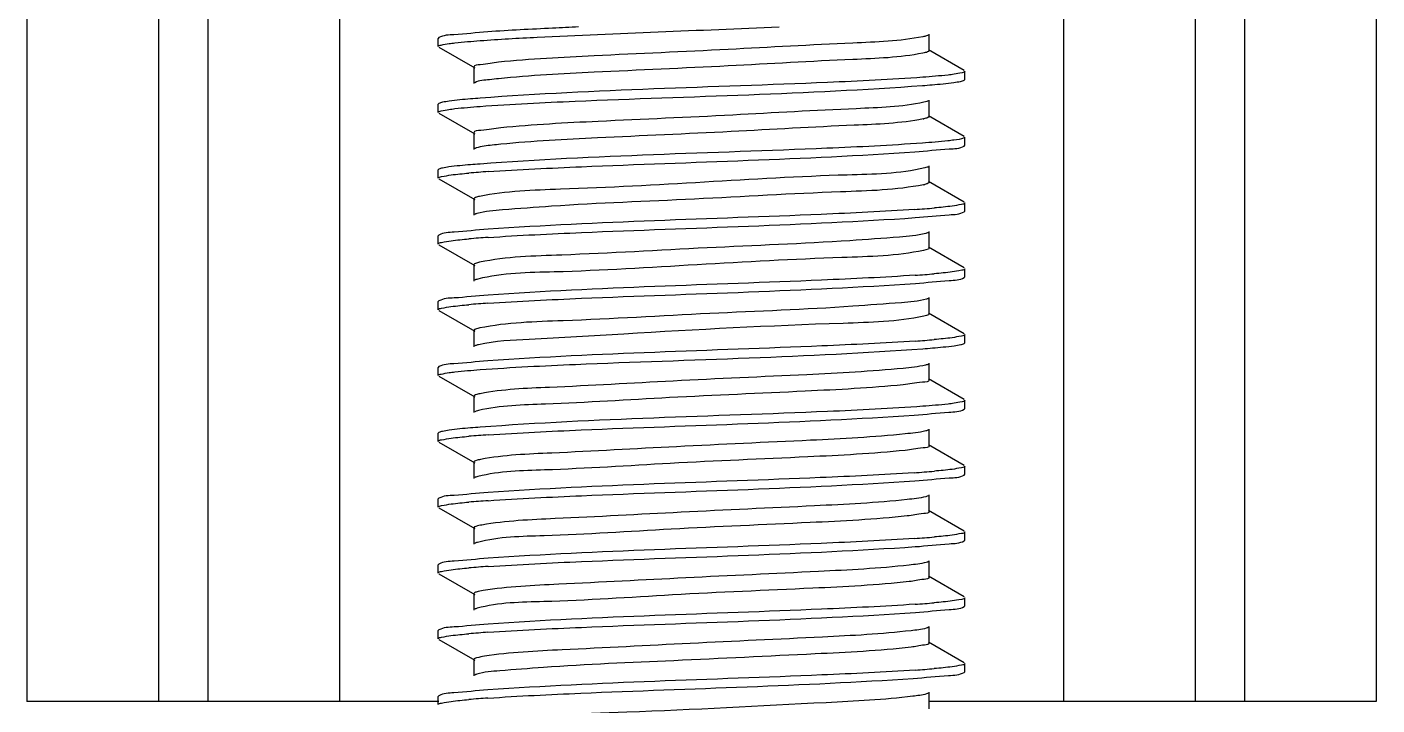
# Model space of a CAD drawing. Extents: x 1382187 to 1725648, y 860327 to 1571294.
# Drawn here: x 1506559.6 to 1507048.1, y 1248592.9 to 1248838.2 of the extents above; entities that cross this region are included whole.
import ezdxf

# ---------------------------------------------------------------- set-up
doc = ezdxf.new("R2010")
doc.units = 0
doc.header["$LTSCALE"] = 1000
doc.header["$MEASUREMENT"] = 0
doc.styles.get("Standard").update_dxf_attribs({"font": 'gbenor.shx', "bigfont": 'gbcbig.shx'})
doc.dimstyles.get("Standard").update_dxf_attribs({"dimtxt": 0.18, "dimasz": 0.18, "dimexe": 0.18, "dimexo": 0.0625, "dimgap": 0.09, "dimtad": 0, "dimtih": 1, "dimtoh": 1, "dimdec": 4, "dimzin": 0, "dimdsep": 46, "dimtxsty": 'Standard', "dimcen": 0.09, "dimadec": 0, "dimazin": 0, "dimtfac": 1, "dimtdec": 4, "dimtofl": 0, "dimtmove": 0, "dimatfit": 3, "dimfxl": 0, "dimtolj": 1, "dimtzin": 0, "dimarcsym": 0})

msp = doc.modelspace()

# ---------------------------------------------------------------- linework, layer by layer
at = {"linetype": 'Continuous'}
for p, q in [((1506559.63, 1253335.18), (1506559.63, 1248594.16)), ((1506607.26, 1253335.18), (1506607.26, 1248594.16)), ((1506625.12, 1253335.18), (1506625.12, 1248594.16)), ((1506672.74, 1253335.18), (1506672.74, 1248594.16)), ((1506934.68, 1253335.18), (1506934.68, 1248594.16)), ((1506982.31, 1253335.18), (1506982.31, 1248594.16)), ((1507000.17, 1253335.18), (1507000.17, 1248594.16)), ((1507047.79, 1253335.18), (1507047.79, 1248594.16)), ((1506708.69, 1248834.39), (1506708.46, 1248834.13)), ((1506708.46, 1248831.15), (1506708.46, 1248834.13)), ((1506708.46, 1248831.15), (1506708.46, 1248834.13)), ((1506886.07, 1248829.66), (1506886.07, 1248835.62)), ((1506708.69, 1248830.89), (1506721.61, 1248823.41)), ((1506898.74, 1248822.48), (1506885.81, 1248829.97)), ((1506721.35, 1248823.71), (1506721.35, 1248817.76)), ((1506898.74, 1248818.98), (1506898.96, 1248819.25)), ((1506898.96, 1248819.25), (1506898.96, 1248822.22)), ((1506898.96, 1248819.25), (1506898.96, 1248822.22)), ((1506708.69, 1248810.58), (1506708.46, 1248810.32)), ((1506708.46, 1248807.34), (1506708.46, 1248810.32)), ((1506708.46, 1248807.34), (1506708.46, 1248810.32)), ((1506886.07, 1248805.85), (1506886.07, 1248811.8)), ((1506708.69, 1248807.08), (1506721.61, 1248799.6)), ((1506898.74, 1248798.67), (1506885.81, 1248806.15)), ((1506721.35, 1248799.9), (1506721.35, 1248793.94)), ((1506898.74, 1248795.17), (1506898.96, 1248795.43)), ((1506898.96, 1248795.43), (1506898.96, 1248798.41)), ((1506898.96, 1248795.43), (1506898.96, 1248798.41)), ((1506708.69, 1248786.76), (1506708.46, 1248786.5)), ((1506708.46, 1248783.53), (1506708.46, 1248786.5)), ((1506708.46, 1248783.53), (1506708.46, 1248786.5)), ((1506886.07, 1248782.04), (1506886.07, 1248787.99)), ((1506708.69, 1248783.27), (1506721.61, 1248775.78)), ((1506898.74, 1248774.86), (1506885.81, 1248782.34)), ((1506721.35, 1248776.08), (1506721.35, 1248770.13)), ((1506898.74, 1248771.36), (1506898.96, 1248771.62)), ((1506898.96, 1248771.62), (1506898.96, 1248774.6)), ((1506898.96, 1248771.62), (1506898.96, 1248774.6)), ((1506708.69, 1248762.95), (1506708.46, 1248762.69)), ((1506708.46, 1248759.71), (1506708.46, 1248762.69)), ((1506708.46, 1248759.71), (1506708.46, 1248762.69)), ((1506886.07, 1248758.23), (1506886.07, 1248764.18)), ((1506708.69, 1248759.45), (1506721.61, 1248751.97)), ((1506884.81, 1248757.56), (1506884.05, 1248757.38)), ((1506898.74, 1248751.04), (1506885.81, 1248758.53)), ((1506721.35, 1248752.27), (1506721.35, 1248746.32)), ((1506898.96, 1248747.81), (1506898.96, 1248750.78)), ((1506898.96, 1248747.81), (1506898.96, 1248750.78)), ((1506898.74, 1248747.55), (1506898.96, 1248747.81)), ((1506708.69, 1248739.14), (1506708.46, 1248738.88)), ((1506708.46, 1248735.9), (1506708.46, 1248738.88)), ((1506708.46, 1248735.9), (1506708.46, 1248738.88)), ((1506886.07, 1248734.41), (1506886.07, 1248740.37)), ((1506708.69, 1248735.64), (1506721.61, 1248728.16)), ((1506885.09, 1248733.82), (1506884.08, 1248733.58)), ((1506898.74, 1248727.23), (1506885.81, 1248734.71)), ((1506721.35, 1248728.46), (1506721.35, 1248722.51)), ((1506898.96, 1248723.99), (1506898.96, 1248726.97)), ((1506898.96, 1248723.99), (1506898.96, 1248726.97)), ((1506898.74, 1248723.73), (1506898.96, 1248723.99)), ((1506886.07, 1248710.6), (1506886.07, 1248716.55)), ((1506708.69, 1248715.33), (1506708.46, 1248715.06)), ((1506708.46, 1248712.09), (1506708.46, 1248715.06)), ((1506708.46, 1248712.09), (1506708.46, 1248715.06)), ((1506708.69, 1248711.83), (1506721.61, 1248704.35)), ((1506898.74, 1248703.42), (1506885.81, 1248710.9)), ((1506721.35, 1248704.65), (1506721.35, 1248698.69)), ((1506898.96, 1248700.18), (1506898.96, 1248703.16)), ((1506898.96, 1248700.18), (1506898.96, 1248703.16)), ((1506898.74, 1248699.92), (1506898.96, 1248700.18)), ((1506886.07, 1248686.79), (1506886.07, 1248692.74)), ((1506708.69, 1248691.51), (1506708.46, 1248691.25)), ((1506708.46, 1248688.28), (1506708.46, 1248691.25)), ((1506708.46, 1248688.28), (1506708.46, 1248691.25)), ((1506708.69, 1248688.01), (1506721.61, 1248680.53)), ((1506898.74, 1248679.61), (1506885.81, 1248687.09)), ((1506721.35, 1248680.83), (1506721.35, 1248674.88)), ((1506898.96, 1248676.37), (1506898.96, 1248679.35)), ((1506898.96, 1248676.37), (1506898.96, 1248679.35)), ((1506898.74, 1248676.11), (1506898.96, 1248676.37)), ((1506708.69, 1248667.7), (1506708.46, 1248667.44)), ((1506708.46, 1248664.46), (1506708.46, 1248667.44)), ((1506708.46, 1248664.46), (1506708.46, 1248667.44)), ((1506886.07, 1248662.97), (1506886.07, 1248668.93)), ((1506708.69, 1248664.2), (1506721.61, 1248656.72)), ((1506898.74, 1248655.79), (1506885.81, 1248663.28)), ((1506721.35, 1248657.02), (1506721.35, 1248651.07)), ((1506898.96, 1248652.56), (1506898.96, 1248655.53)), ((1506898.96, 1248652.56), (1506898.96, 1248655.53)), ((1506898.74, 1248652.3), (1506898.96, 1248652.56)), ((1506708.69, 1248643.89), (1506708.46, 1248643.63)), ((1506708.46, 1248640.65), (1506708.46, 1248643.63)), ((1506708.46, 1248640.65), (1506708.46, 1248643.63)), ((1506886.07, 1248639.16), (1506886.07, 1248645.11)), ((1506708.69, 1248640.39), (1506721.61, 1248632.91)), ((1506898.74, 1248631.98), (1506885.81, 1248639.46)), ((1506721.35, 1248633.21), (1506721.35, 1248627.25)), ((1506898.74, 1248628.48), (1506898.96, 1248628.74)), ((1506898.96, 1248628.74), (1506898.96, 1248631.72)), ((1506898.96, 1248628.74), (1506898.96, 1248631.72)), ((1506708.69, 1248620.07), (1506708.46, 1248619.81)), ((1506708.46, 1248616.84), (1506708.46, 1248619.81)), ((1506708.46, 1248616.84), (1506708.46, 1248619.81)), ((1506886.07, 1248615.35), (1506886.07, 1248621.3)), ((1506708.69, 1248616.58), (1506721.61, 1248609.09)), ((1506898.74, 1248608.17), (1506885.81, 1248615.65)), ((1506721.35, 1248609.4), (1506721.35, 1248603.44)), ((1506898.74, 1248604.67), (1506898.96, 1248604.93)), ((1506898.96, 1248604.93), (1506898.96, 1248607.91)), ((1506898.96, 1248604.93), (1506898.96, 1248607.91)), ((1506708.69, 1248594.16), (1506559.63, 1248594.16)), ((1506708.69, 1248596.26), (1506708.46, 1248596)), ((1506708.46, 1248593.02), (1506708.46, 1248596)), ((1506708.46, 1248593.02), (1506708.46, 1248596)), ((1507047.79, 1248594.16), (1506885.81, 1248594.16)), ((1506886.07, 1248591.54), (1506886.07, 1248597.49))]:
    msp.add_line(p, q, dxfattribs=at)
for centre, radius, start, end in [((1506879.77, 1248825.49), 20.92, 281.3918, 282.1324), ((1506753.86, 1248376.65), 410.16, 93.8283, 94.8033), ((1506880.42, 1248798.64), 17.82, 281.5512, 283.2684), ((1506853.44, 1249182.98), 411.68, 273.8155, 274.8057), ((1506753.82, 1248353.38), 409.62, 93.8318, 94.8034), ((1506853.64, 1249156.68), 409.18, 273.8332, 274.8048), ((1506753.72, 1248330.79), 408.39, 93.84, 94.8036), ((1506853.74, 1249131.68), 407.99, 273.8425, 274.8038), ((1506753.85, 1248281.56), 410, 93.8293, 94.8034), ((1506853.12, 1249091.73), 415.68, 273.7884, 274.8061), ((1506753.86, 1248257.58), 410.16, 93.8282, 94.8033), ((1506853.43, 1249064.03), 411.78, 273.8148, 274.8057), ((1506753.82, 1248234.29), 409.64, 93.8316, 94.8034), ((1506853.64, 1249037.68), 409.24, 273.8328, 274.8049), ((1506753.72, 1248211.67), 408.44, 93.8397, 94.8036), ((1506853.74, 1249012.64), 408.01, 273.8424, 274.8038), ((1506753.76, 1248187.39), 408.91, 93.8365, 94.8036)]:
    msp.add_arc(centre, radius, start, end, dxfattribs=at)
for points, knots in [([(1506723.59, 1248833.32), (1506730.46, 1248833.82), (1506766.52, 1248835.8), (1506802.61, 1248837.02), (1506831.8, 1248838.24)], [0, 0, 0, 0, 0.190688, 1, 1, 1, 1]), ([(1506759.21, 1248838.24), (1506756.08, 1248838.1), (1506745.12, 1248837.59), (1506734.17, 1248837.02), (1506726.37, 1248836.49)], [0, 0, 0, 0, 0.286076, 1, 1, 1, 1]), ([(1506726.37, 1248836.49), (1506722.27, 1248836.21), (1506716.54, 1248835.42), (1506710.28, 1248835.31), (1506708.69, 1248834.39)], [0, 0, 0, 0, 0.690228, 1, 1, 1, 1]), ([(1506883.8, 1248834.72), (1506875.46, 1248833.08), (1506851.81, 1248832.26), (1506812.23, 1248829.93), (1506769.48, 1248828.08), (1506741.78, 1248826.66), (1506730.29, 1248825.49)], [0, 0, 0, 0, 0.165781, 0.45908, 0.774887, 1, 1, 1, 1]), ([(1506885.81, 1248835.32), (1506885.58, 1248835.18), (1506884.9, 1248834.96), (1506884.22, 1248834.81), (1506883.8, 1248834.72)], [0, 0, 0, 0, 0.387259, 1, 1, 1, 1]), ([(1506708.46, 1248831.15), (1506708.46, 1248831.52), (1506710.35, 1248831.84), (1506711.35, 1248832.1), (1506712.32, 1248832.23)], [0, 0, 0, 0, 0.274524, 1, 1, 1, 1]), ([(1506712.32, 1248832.23), (1506713.03, 1248832.34), (1506716.78, 1248832.79), (1506720.55, 1248833.09), (1506723.59, 1248833.32)], [0, 0, 0, 0, 0.191293, 1, 1, 1, 1]), ([(1506883.8, 1248828.77), (1506875.46, 1248827.13), (1506851.81, 1248826.31), (1506812.23, 1248823.98), (1506769.48, 1248822.12), (1506741.78, 1248820.71), (1506730.29, 1248819.54)], [0, 0, 0, 0, 0.165781, 0.45908, 0.774887, 1, 1, 1, 1]), ([(1506886.07, 1248829.66), (1506886.07, 1248829.42), (1506885.04, 1248829.04), (1506884.37, 1248828.88), (1506883.8, 1248828.77)], [0, 0, 0, 0, 0.291748, 1, 1, 1, 1]), ([(1506730.29, 1248825.49), (1506728.06, 1248825.27), (1506725.96, 1248824.59), (1506721.35, 1248824.52), (1506721.35, 1248823.71)], [0, 0, 0, 0, 0.734361, 1, 1, 1, 1]), ([(1506730.29, 1248819.54), (1506729.2, 1248819.43), (1506726.33, 1248819.01), (1506723.2, 1248818.98), (1506721.61, 1248818.06)], [0, 0, 0, 0, 0.375377, 1, 1, 1, 1]), ([(1506883.73, 1248820.05), (1506872.25, 1248819.21), (1506818.86, 1248816.6), (1506765.4, 1248815.56), (1506723.59, 1248812.48)], [0, 0, 0, 0, 0.215525, 1, 1, 1, 1]), ([(1506895.07, 1248821.13), (1506894.35, 1248821.03), (1506890.58, 1248820.57), (1506886.8, 1248820.27), (1506883.73, 1248820.05)], [0, 0, 0, 0, 0.191424, 1, 1, 1, 1]), ([(1506895.03, 1248818.15), (1506895.84, 1248818.27), (1506897.08, 1248818.48), (1506898.34, 1248818.76), (1506898.74, 1248818.98)], [0, 0, 0, 0, 0.643818, 1, 1, 1, 1]), ([(1506898.96, 1248822.22), (1506898.96, 1248821.85), (1506897.05, 1248821.53), (1506896.05, 1248821.27), (1506895.07, 1248821.13)], [0, 0, 0, 0, 0.274347, 1, 1, 1, 1]), ([(1506723.54, 1248809.5), (1506734.99, 1248810.34), (1506788.34, 1248812.95), (1506841.77, 1248814.01), (1506883.6, 1248817.06)], [0, 0, 0, 0, 0.214845, 1, 1, 1, 1]), ([(1506883.6, 1248817.06), (1506884.77, 1248817.15), (1506888.59, 1248817.45), (1506892.4, 1248817.78), (1506895.03, 1248818.15)], [0, 0, 0, 0, 0.307299, 1, 1, 1, 1]), ([(1506712.32, 1248811.4), (1506711.53, 1248811.29), (1506710.31, 1248811.07), (1506709.07, 1248810.8), (1506708.69, 1248810.58)], [0, 0, 0, 0, 0.643035, 1, 1, 1, 1]), ([(1506712.31, 1248808.42), (1506713.02, 1248808.52), (1506716.75, 1248808.98), (1506720.51, 1248809.28), (1506723.54, 1248809.5)], [0, 0, 0, 0, 0.191287, 1, 1, 1, 1]), ([(1506723.59, 1248812.48), (1506722.43, 1248812.4), (1506718.67, 1248812.1), (1506714.91, 1248811.76), (1506712.32, 1248811.4)], [0, 0, 0, 0, 0.307528, 1, 1, 1, 1]), ([(1506884.17, 1248810.99), (1506876.14, 1248809.26), (1506852.87, 1248808.58), (1506813.68, 1248806.15), (1506770.77, 1248804.34), (1506742.78, 1248802.9), (1506731.06, 1248801.76)], [0, 0, 0, 0, 0.160645, 0.451989, 0.769743, 1, 1, 1, 1]), ([(1506885.81, 1248811.5), (1506885.61, 1248811.39), (1506885.07, 1248811.2), (1506884.51, 1248811.06), (1506884.17, 1248810.99)], [0, 0, 0, 0, 0.396009, 1, 1, 1, 1]), ([(1506708.46, 1248807.34), (1506708.46, 1248807.71), (1506710.35, 1248808.03), (1506711.34, 1248808.28), (1506712.31, 1248808.42)], [0, 0, 0, 0, 0.274583, 1, 1, 1, 1]), ([(1506883.9, 1248804.98), (1506875.72, 1248803.33), (1506852.38, 1248802.54), (1506813.17, 1248800.2), (1506770.49, 1248798.37), (1506742.69, 1248796.94), (1506731.06, 1248795.8)], [0, 0, 0, 0, 0.163506, 0.454907, 0.771081, 1, 1, 1, 1]), ([(1506886.07, 1248805.85), (1506886.07, 1248805.64), (1506885.23, 1248805.27), (1506884.65, 1248805.14), (1506884.17, 1248805.03)], [0, 0, 0, 0, 0.29759, 1, 1, 1, 1]), ([(1506731.06, 1248801.76), (1506728.64, 1248801.52), (1506726.37, 1248800.77), (1506721.35, 1248800.78), (1506721.35, 1248799.9)], [0, 0, 0, 0, 0.735005, 1, 1, 1, 1]), ([(1506722.19, 1248794.48), (1506722.07, 1248794.45), (1506721.88, 1248794.38), (1506721.69, 1248794.29), (1506721.61, 1248794.25)], [0, 0, 0, 0, 0.560435, 1, 1, 1, 1]), ([(1506731.06, 1248795.8), (1506730.03, 1248795.7), (1506727.06, 1248795.36), (1506724.04, 1248795.09), (1506722.19, 1248794.48)], [0, 0, 0, 0, 0.346657, 1, 1, 1, 1]), ([(1506883.6, 1248796.23), (1506872.09, 1248795.39), (1506818.74, 1248792.79), (1506765.31, 1248791.74), (1506723.54, 1248788.66)], [0, 0, 0, 0, 0.21594, 1, 1, 1, 1]), ([(1506880.84, 1248793.06), (1506884.98, 1248793.34), (1506890.79, 1248794.14), (1506897.12, 1248794.24), (1506898.74, 1248795.17)], [0, 0, 0, 0, 0.690459, 1, 1, 1, 1]), ([(1506895.03, 1248797.32), (1506894.31, 1248797.21), (1506890.5, 1248796.75), (1506886.68, 1248796.45), (1506883.6, 1248796.23)], [0, 0, 0, 0, 0.191494, 1, 1, 1, 1]), ([(1506898.96, 1248798.41), (1506898.96, 1248798.29), (1506897.56, 1248797.4), (1506896.28, 1248797.49), (1506895.03, 1248797.32)], [0, 0, 0, 0, 0.089011, 1, 1, 1, 1]), ([(1506726.47, 1248785.9), (1506737.74, 1248786.66), (1506789.19, 1248789.14), (1506840.71, 1248790.34), (1506880.84, 1248793.06)], [0, 0, 0, 0, 0.219125, 1, 1, 1, 1]), ([(1506708.46, 1248783.53), (1506708.46, 1248783.96), (1506710.75, 1248784.25), (1506711.91, 1248784.56), (1506713.07, 1248784.71)], [0, 0, 0, 0, 0.271491, 1, 1, 1, 1]), ([(1506712.31, 1248787.58), (1506711.52, 1248787.47), (1506710.31, 1248787.26), (1506709.07, 1248786.98), (1506708.69, 1248786.76)], [0, 0, 0, 0, 0.642904, 1, 1, 1, 1]), ([(1506723.54, 1248788.66), (1506722.39, 1248788.58), (1506718.64, 1248788.29), (1506714.89, 1248787.95), (1506712.31, 1248787.58)], [0, 0, 0, 0, 0.307539, 1, 1, 1, 1]), ([(1506884.51, 1248787.25), (1506875.35, 1248785.08), (1506848.45, 1248784.72), (1506804.63, 1248782.03), (1506760.33, 1248779.57), (1506732.96, 1248778.93), (1506723.36, 1248776.92)], [0, 0, 0, 0, 0.174762, 0.494833, 0.817817, 1, 1, 1, 1]), ([(1506885.81, 1248787.69), (1506885.65, 1248787.6), (1506885.22, 1248787.43), (1506884.77, 1248787.31), (1506884.51, 1248787.25)], [0, 0, 0, 0, 0.405964, 1, 1, 1, 1]), ([(1506883.99, 1248781.18), (1506874.16, 1248779.16), (1506846.29, 1248778.55), (1506801.57, 1248775.74), (1506760.67, 1248774.32), (1506734.53, 1248772.24), (1506725.44, 1248771.6), (1506722.44, 1248770.75)], [0, 0, 0, 0, 0.185871, 0.51286, 0.832554, 0.942221, 1, 1, 1, 1]), ([(1506886.07, 1248782.04), (1506886.07, 1248781.86), (1506885.4, 1248781.51), (1506884.91, 1248781.39), (1506884.51, 1248781.3)], [0, 0, 0, 0, 0.304804, 1, 1, 1, 1]), ([(1506723.36, 1248776.92), (1506722.85, 1248776.82), (1506722.24, 1248776.68), (1506721.35, 1248776.3), (1506721.35, 1248776.08)], [0, 0, 0, 0, 0.704965, 1, 1, 1, 1]), ([(1506722.44, 1248770.75), (1506722.27, 1248770.7), (1506721.99, 1248770.61), (1506721.72, 1248770.5), (1506721.61, 1248770.43)], [0, 0, 0, 0, 0.574666, 1, 1, 1, 1]), ([(1506880.84, 1248772.22), (1506869.56, 1248771.45), (1506818.1, 1248768.98), (1506766.58, 1248767.79), (1506726.47, 1248765.06)], [0, 0, 0, 0, 0.219533, 1, 1, 1, 1]), ([(1506881, 1248769.25), (1506885.1, 1248769.53), (1506890.86, 1248770.33), (1506897.14, 1248770.44), (1506898.74, 1248771.36)], [0, 0, 0, 0, 0.690288, 1, 1, 1, 1]), ([(1506898.96, 1248774.6), (1506898.96, 1248774.16), (1506896.69, 1248773.88), (1506895.54, 1248773.57), (1506894.39, 1248773.42)], [0, 0, 0, 0, 0.271562, 1, 1, 1, 1]), ([(1506726.47, 1248765.06), (1506722.36, 1248764.78), (1506716.59, 1248763.98), (1506710.29, 1248763.87), (1506708.69, 1248762.95)], [0, 0, 0, 0, 0.69034, 1, 1, 1, 1]), ([(1506726.44, 1248762.08), (1506737.72, 1248762.85), (1506789.24, 1248765.33), (1506840.82, 1248766.52), (1506881, 1248769.25)], [0, 0, 0, 0, 0.219209, 1, 1, 1, 1]), ([(1506708.46, 1248759.71), (1506708.46, 1248760.15), (1506710.75, 1248760.43), (1506711.9, 1248760.75), (1506713.06, 1248760.9)], [0, 0, 0, 0, 0.271519, 1, 1, 1, 1]), ([(1506884.81, 1248763.51), (1506881.71, 1248762.69), (1506872.48, 1248762.01), (1506846.18, 1248759.99), (1506805.35, 1248758.54), (1506760.81, 1248755.74), (1506733.13, 1248755.14), (1506723.4, 1248753.12)], [0, 0, 0, 0, 0.059564, 0.170353, 0.490239, 0.815661, 1, 1, 1, 1]), ([(1506885.81, 1248763.88), (1506885.68, 1248763.8), (1506885.35, 1248763.67), (1506885.01, 1248763.57), (1506884.81, 1248763.51)], [0, 0, 0, 0, 0.417288, 1, 1, 1, 1]), ([(1506884.05, 1248757.38), (1506874.36, 1248755.37), (1506846.81, 1248754.72), (1506802.3, 1248752.3), (1506758.53, 1248749.48), (1506731.71, 1248749.29), (1506722.72, 1248747.01)], [0, 0, 0, 0, 0.183514, 0.508051, 0.828043, 1, 1, 1, 1]), ([(1506886.07, 1248758.23), (1506886.07, 1248758.07), (1506885.55, 1248757.75), (1506885.14, 1248757.65), (1506884.81, 1248757.56)], [0, 0, 0, 0, 0.313757, 1, 1, 1, 1]), ([(1506723.4, 1248753.12), (1506722.88, 1248753.01), (1506722.27, 1248752.87), (1506721.35, 1248752.49), (1506721.35, 1248752.27)], [0, 0, 0, 0, 0.705452, 1, 1, 1, 1]), ([(1506898.96, 1248750.78), (1506898.96, 1248750.35), (1506896.7, 1248750.07), (1506895.55, 1248749.76), (1506894.4, 1248749.61)], [0, 0, 0, 0, 0.271625, 1, 1, 1, 1]), ([(1506722.72, 1248747.01), (1506722.5, 1248746.95), (1506722.12, 1248746.85), (1506721.75, 1248746.7), (1506721.61, 1248746.62)], [0, 0, 0, 0, 0.587032, 1, 1, 1, 1]), ([(1506726.37, 1248738.26), (1506737.66, 1248739.03), (1506789.23, 1248741.52), (1506840.86, 1248742.7), (1506881.08, 1248745.45)], [0, 0, 0, 0, 0.219118, 1, 1, 1, 1]), ([(1506881, 1248748.42), (1506869.72, 1248747.65), (1506818.2, 1248745.17), (1506766.62, 1248743.98), (1506726.44, 1248741.24)], [0, 0, 0, 0, 0.219183, 1, 1, 1, 1]), ([(1506881.08, 1248745.45), (1506885.17, 1248745.73), (1506890.9, 1248746.52), (1506897.14, 1248746.63), (1506898.74, 1248747.55)], [0, 0, 0, 0, 0.690194, 1, 1, 1, 1]), ([(1506726.44, 1248741.24), (1506722.33, 1248740.96), (1506716.57, 1248740.17), (1506710.29, 1248740.06), (1506708.69, 1248739.14)], [0, 0, 0, 0, 0.690307, 1, 1, 1, 1]), ([(1506708.46, 1248735.9), (1506708.46, 1248736.33), (1506710.74, 1248736.62), (1506711.89, 1248736.93), (1506713.04, 1248737.08)], [0, 0, 0, 0, 0.271583, 1, 1, 1, 1]), ([(1506885.09, 1248739.78), (1506882.15, 1248738.9), (1506873.13, 1248738.29), (1506847.1, 1248736.18), (1506806.17, 1248734.77), (1506761.33, 1248731.96), (1506733.35, 1248731.34), (1506723.47, 1248729.32)], [0, 0, 0, 0, 0.056727, 0.165723, 0.485276, 0.813183, 1, 1, 1, 1]), ([(1506885.81, 1248740.06), (1506885.72, 1248740.01), (1506885.48, 1248739.9), (1506885.23, 1248739.82), (1506885.09, 1248739.78)], [0, 0, 0, 0, 0.430302, 1, 1, 1, 1]), ([(1506884.08, 1248733.58), (1506874.52, 1248731.57), (1506838.06, 1248730.65), (1506790.58, 1248728.09), (1506746.7, 1248725.39), (1506729.03, 1248724.64), (1506723.04, 1248723.27)], [0, 0, 0, 0, 0.181467, 0.673532, 0.885685, 1, 1, 1, 1]), ([(1506886.07, 1248734.41), (1506886.07, 1248734.28), (1506885.69, 1248734), (1506885.34, 1248733.9), (1506885.09, 1248733.82)], [0, 0, 0, 0, 0.324978, 1, 1, 1, 1]), ([(1506723.47, 1248729.32), (1506722.93, 1248729.21), (1506722.3, 1248729.07), (1506721.35, 1248728.69), (1506721.35, 1248728.46)], [0, 0, 0, 0, 0.706285, 1, 1, 1, 1]), ([(1506898.96, 1248726.97), (1506898.96, 1248726.54), (1506896.69, 1248726.25), (1506895.54, 1248725.94), (1506894.4, 1248725.79)], [0, 0, 0, 0, 0.271614, 1, 1, 1, 1]), ([(1506723.04, 1248723.27), (1506722.75, 1248723.21), (1506722.26, 1248723.08), (1506721.79, 1248722.91), (1506721.61, 1248722.81)], [0, 0, 0, 0, 0.59783, 1, 1, 1, 1]), ([(1506723.59, 1248714.25), (1506735.06, 1248715.1), (1506788.44, 1248717.7), (1506841.91, 1248718.75), (1506883.74, 1248721.82)], [0, 0, 0, 0, 0.215143, 1, 1, 1, 1]), ([(1506881.08, 1248724.61), (1506869.8, 1248723.84), (1506818.23, 1248721.36), (1506766.59, 1248720.17), (1506726.37, 1248717.43)], [0, 0, 0, 0, 0.219053, 1, 1, 1, 1]), ([(1506883.74, 1248721.82), (1506884.9, 1248721.91), (1506888.69, 1248722.2), (1506892.47, 1248722.54), (1506895.07, 1248722.91)], [0, 0, 0, 0, 0.307391, 1, 1, 1, 1]), ([(1506895.07, 1248722.91), (1506895.87, 1248723.02), (1506897.1, 1248723.23), (1506898.35, 1248723.51), (1506898.74, 1248723.73)], [0, 0, 0, 0, 0.643386, 1, 1, 1, 1]), ([(1506726.37, 1248717.43), (1506722.28, 1248717.15), (1506716.54, 1248716.35), (1506710.29, 1248716.24), (1506708.69, 1248715.33)], [0, 0, 0, 0, 0.690231, 1, 1, 1, 1]), ([(1506885.81, 1248716.25), (1506885.48, 1248716.06), (1506882.44, 1248715.25), (1506879.36, 1248714.99), (1506876.65, 1248714.72)], [0, 0, 0, 0, 0.122661, 1, 1, 1, 1]), ([(1506708.46, 1248712.09), (1506708.46, 1248712.46), (1506710.35, 1248712.78), (1506711.35, 1248713.03), (1506712.32, 1248713.17)], [0, 0, 0, 0, 0.274522, 1, 1, 1, 1]), ([(1506712.32, 1248713.17), (1506713.03, 1248713.27), (1506716.78, 1248713.73), (1506720.55, 1248714.03), (1506723.59, 1248714.25)], [0, 0, 0, 0, 0.191293, 1, 1, 1, 1]), ([(1506876.65, 1248714.72), (1506865.07, 1248713.58), (1506837.3, 1248712.15), (1506794.6, 1248710.31), (1506755.25, 1248707.97), (1506731.79, 1248707.17), (1506723.56, 1248705.53)], [0, 0, 0, 0, 0.227541, 0.543602, 0.835698, 1, 1, 1, 1]), ([(1506876.65, 1248708.77), (1506864.88, 1248707.6), (1506836.68, 1248706.16), (1506793.48, 1248704.36), (1506754.18, 1248701.83), (1506730.9, 1248701.28), (1506723, 1248699.45)], [0, 0, 0, 0, 0.230468, 0.550002, 0.841978, 1, 1, 1, 1]), ([(1506886.07, 1248710.6), (1506886.08, 1248709.75), (1506881.21, 1248709.72), (1506879, 1248709), (1506876.65, 1248708.77)], [0, 0, 0, 0, 0.265215, 1, 1, 1, 1]), ([(1506723.56, 1248705.53), (1506723, 1248705.41), (1506722.35, 1248705.26), (1506721.35, 1248704.88), (1506721.35, 1248704.65)], [0, 0, 0, 0, 0.707378, 1, 1, 1, 1]), ([(1506895.07, 1248702.07), (1506894.35, 1248701.97), (1506890.58, 1248701.51), (1506886.8, 1248701.21), (1506883.74, 1248700.99)], [0, 0, 0, 0, 0.19142, 1, 1, 1, 1]), ([(1506898.96, 1248703.16), (1506898.96, 1248702.78), (1506897.05, 1248702.47), (1506896.05, 1248702.21), (1506895.07, 1248702.07)], [0, 0, 0, 0, 0.274354, 1, 1, 1, 1]), ([(1506723, 1248699.45), (1506722.71, 1248699.39), (1506722.24, 1248699.26), (1506721.78, 1248699.09), (1506721.61, 1248698.99)], [0, 0, 0, 0, 0.596305, 1, 1, 1, 1]), ([(1506883.74, 1248700.99), (1506872.25, 1248700.14), (1506818.87, 1248697.54), (1506765.4, 1248696.49), (1506723.59, 1248693.42)], [0, 0, 0, 0, 0.215512, 1, 1, 1, 1]), ([(1506726.46, 1248690.64), (1506737.69, 1248691.41), (1506789.07, 1248693.88), (1506840.51, 1248695.09), (1506880.59, 1248697.79)], [0, 0, 0, 0, 0.218853, 1, 1, 1, 1]), ([(1506880.59, 1248697.79), (1506884.79, 1248698.07), (1506890.68, 1248698.89), (1506897.1, 1248698.98), (1506898.74, 1248699.92)], [0, 0, 0, 0, 0.690713, 1, 1, 1, 1]), ([(1506712.32, 1248692.33), (1506711.53, 1248692.22), (1506710.31, 1248692.01), (1506709.07, 1248691.73), (1506708.69, 1248691.51)], [0, 0, 0, 0, 0.643038, 1, 1, 1, 1]), ([(1506723.59, 1248693.42), (1506722.43, 1248693.33), (1506718.67, 1248693.04), (1506714.91, 1248692.7), (1506712.32, 1248692.33)], [0, 0, 0, 0, 0.307528, 1, 1, 1, 1]), ([(1506885.81, 1248692.44), (1506885.51, 1248692.26), (1506882.72, 1248691.49), (1506879.89, 1248691.24), (1506877.41, 1248690.99)], [0, 0, 0, 0, 0.124823, 1, 1, 1, 1]), ([(1506708.46, 1248688.28), (1506708.46, 1248688.71), (1506710.75, 1248688.99), (1506711.91, 1248689.31), (1506713.06, 1248689.46)], [0, 0, 0, 0, 0.271499, 1, 1, 1, 1]), ([(1506877.41, 1248690.99), (1506866.01, 1248689.81), (1506838.41, 1248688.4), (1506795.73, 1248686.54), (1506756.01, 1248684.23), (1506732.22, 1248683.37), (1506723.77, 1248681.75)], [0, 0, 0, 0, 0.223225, 0.538318, 0.832334, 1, 1, 1, 1]), ([(1506877.41, 1248685.03), (1506865.67, 1248683.82), (1506837.31, 1248682.38), (1506793.75, 1248680.59), (1506754.13, 1248677.93), (1506730.63, 1248677.53), (1506722.79, 1248675.59)], [0, 0, 0, 0, 0.228361, 0.549652, 0.8435, 1, 1, 1, 1]), ([(1506886.07, 1248686.79), (1506886.08, 1248686), (1506881.62, 1248685.91), (1506879.57, 1248685.26), (1506877.41, 1248685.03)], [0, 0, 0, 0, 0.265945, 1, 1, 1, 1]), ([(1506723.77, 1248681.75), (1506723.16, 1248681.64), (1506722.46, 1248681.48), (1506721.35, 1248681.09), (1506721.35, 1248680.83)], [0, 0, 0, 0, 0.710122, 1, 1, 1, 1]), ([(1506898.96, 1248679.35), (1506898.96, 1248678.91), (1506896.67, 1248678.63), (1506895.51, 1248678.31), (1506894.35, 1248678.16)], [0, 0, 0, 0, 0.271419, 1, 1, 1, 1]), ([(1506722.79, 1248675.59), (1506722.55, 1248675.53), (1506722.15, 1248675.42), (1506721.76, 1248675.27), (1506721.61, 1248675.18)], [0, 0, 0, 0, 0.588945, 1, 1, 1, 1]), ([(1506880.59, 1248676.95), (1506869.29, 1248676.19), (1506817.92, 1248673.72), (1506766.48, 1248672.53), (1506726.46, 1248669.81)], [0, 0, 0, 0, 0.220125, 1, 1, 1, 1]), ([(1506726.47, 1248666.83), (1506737.74, 1248667.6), (1506789.19, 1248670.07), (1506840.7, 1248671.27), (1506880.83, 1248673.99)], [0, 0, 0, 0, 0.219119, 1, 1, 1, 1]), ([(1506880.83, 1248673.99), (1506884.98, 1248674.27), (1506890.79, 1248675.08), (1506897.12, 1248675.18), (1506898.74, 1248676.11)], [0, 0, 0, 0, 0.690466, 1, 1, 1, 1]), ([(1506726.46, 1248669.81), (1506722.35, 1248669.53), (1506716.58, 1248668.73), (1506710.29, 1248668.62), (1506708.69, 1248667.7)], [0, 0, 0, 0, 0.69033, 1, 1, 1, 1]), ([(1506885.81, 1248668.63), (1506885.53, 1248668.46), (1506882.99, 1248667.73), (1506880.39, 1248667.49), (1506878.13, 1248667.25)], [0, 0, 0, 0, 0.127123, 1, 1, 1, 1]), ([(1506708.46, 1248664.46), (1506708.46, 1248664.9), (1506710.75, 1248665.18), (1506711.91, 1248665.5), (1506713.07, 1248665.65)], [0, 0, 0, 0, 0.271491, 1, 1, 1, 1]), ([(1506878.13, 1248667.25), (1506866.98, 1248666.05), (1506839.68, 1248664.67), (1506797.19, 1248662.76), (1506757.11, 1248660.53), (1506732.93, 1248659.57), (1506724.19, 1248658.02)], [0, 0, 0, 0, 0.218113, 0.531271, 0.827228, 1, 1, 1, 1]), ([(1506886.07, 1248662.97), (1506886.08, 1248662.25), (1506882.01, 1248662.09), (1506880.12, 1248661.51), (1506878.13, 1248661.3)], [0, 0, 0, 0, 0.266757, 1, 1, 1, 1]), ([(1506724.19, 1248658.02), (1506723.47, 1248657.89), (1506722.67, 1248657.71), (1506721.35, 1248657.31), (1506721.35, 1248657.02)], [0, 0, 0, 0, 0.714571, 1, 1, 1, 1]), ([(1506878.13, 1248661.3), (1506866.46, 1248660.04), (1506837.97, 1248658.6), (1506794.09, 1248656.82), (1506754.15, 1248654.04), (1506730.42, 1248653.79), (1506722.62, 1248651.73)], [0, 0, 0, 0, 0.225996, 0.548844, 0.844625, 1, 1, 1, 1]), ([(1506880.83, 1248653.16), (1506869.55, 1248652.39), (1506818.1, 1248649.91), (1506766.58, 1248648.72), (1506726.47, 1248646)], [0, 0, 0, 0, 0.219548, 1, 1, 1, 1]), ([(1506898.96, 1248655.53), (1506898.96, 1248655.1), (1506896.69, 1248654.81), (1506895.54, 1248654.5), (1506894.39, 1248654.35)], [0, 0, 0, 0, 0.271559, 1, 1, 1, 1]), ([(1506722.62, 1248651.73), (1506722.42, 1248651.68), (1506722.08, 1248651.58), (1506721.74, 1248651.44), (1506721.61, 1248651.37)], [0, 0, 0, 0, 0.582235, 1, 1, 1, 1]), ([(1506726.44, 1248643.02), (1506737.72, 1248643.78), (1506789.24, 1248646.27), (1506840.82, 1248647.46), (1506880.99, 1248650.19)], [0, 0, 0, 0, 0.219209, 1, 1, 1, 1]), ([(1506880.99, 1248650.19), (1506885.1, 1248650.47), (1506890.86, 1248651.27), (1506897.13, 1248651.38), (1506898.74, 1248652.3)], [0, 0, 0, 0, 0.690293, 1, 1, 1, 1]), ([(1506726.47, 1248646), (1506722.36, 1248645.72), (1506716.59, 1248644.92), (1506710.29, 1248644.81), (1506708.69, 1248643.89)], [0, 0, 0, 0, 0.69034, 1, 1, 1, 1]), ([(1506878.83, 1248643.51), (1506867.92, 1248642.29), (1506840.94, 1248640.93), (1506798.65, 1248638.99), (1506758.22, 1248636.81), (1506733.67, 1248635.77), (1506724.63, 1248634.28)], [0, 0, 0, 0, 0.213019, 0.524248, 0.822139, 1, 1, 1, 1]), ([(1506885.81, 1248644.81), (1506885.55, 1248644.66), (1506883.25, 1248643.97), (1506880.88, 1248643.74), (1506878.83, 1248643.51)], [0, 0, 0, 0, 0.129618, 1, 1, 1, 1]), ([(1506708.46, 1248640.65), (1506708.46, 1248641.08), (1506710.75, 1248641.37), (1506711.9, 1248641.68), (1506713.06, 1248641.83)], [0, 0, 0, 0, 0.271518, 1, 1, 1, 1]), ([(1506886.07, 1248639.16), (1506886.08, 1248638.49), (1506882.38, 1248638.29), (1506880.64, 1248637.76), (1506878.83, 1248637.56)], [0, 0, 0, 0, 0.267771, 1, 1, 1, 1]), ([(1506724.63, 1248634.28), (1506723.81, 1248634.15), (1506722.91, 1248633.93), (1506721.35, 1248633.54), (1506721.35, 1248633.21)], [0, 0, 0, 0, 0.718256, 1, 1, 1, 1]), ([(1506878.83, 1248637.56), (1506867.23, 1248636.26), (1506838.65, 1248634.83), (1506794.48, 1248633.06), (1506754.23, 1248630.14), (1506730.26, 1248630.05), (1506722.49, 1248627.88)], [0, 0, 0, 0, 0.223404, 0.547643, 0.845414, 1, 1, 1, 1]), ([(1506880.99, 1248629.35), (1506869.71, 1248628.59), (1506818.2, 1248626.1), (1506766.62, 1248624.91), (1506726.44, 1248622.18)], [0, 0, 0, 0, 0.219191, 1, 1, 1, 1]), ([(1506881.08, 1248626.38), (1506885.16, 1248626.66), (1506890.9, 1248627.46), (1506897.14, 1248627.57), (1506898.74, 1248628.48)], [0, 0, 0, 0, 0.690195, 1, 1, 1, 1]), ([(1506898.96, 1248631.72), (1506898.96, 1248631.29), (1506896.7, 1248631), (1506895.55, 1248630.69), (1506894.4, 1248630.54)], [0, 0, 0, 0, 0.271624, 1, 1, 1, 1]), ([(1506722.49, 1248627.88), (1506722.31, 1248627.84), (1506722.02, 1248627.74), (1506721.73, 1248627.62), (1506721.61, 1248627.56)], [0, 0, 0, 0, 0.57614, 1, 1, 1, 1]), ([(1506726.37, 1248619.2), (1506737.66, 1248619.97), (1506789.23, 1248622.45), (1506840.86, 1248623.64), (1506881.08, 1248626.38)], [0, 0, 0, 0, 0.219123, 1, 1, 1, 1]), ([(1506726.44, 1248622.18), (1506722.33, 1248621.9), (1506716.57, 1248621.1), (1506710.29, 1248620.99), (1506708.69, 1248620.07)], [0, 0, 0, 0, 0.690309, 1, 1, 1, 1]), ([(1506879.49, 1248619.78), (1506868.84, 1248618.53), (1506842.18, 1248617.19), (1506800.11, 1248615.23), (1506759.36, 1248613.1), (1506734.43, 1248611.98), (1506725.11, 1248610.54)], [0, 0, 0, 0, 0.207939, 0.517244, 0.817064, 1, 1, 1, 1]), ([(1506885.81, 1248621), (1506885.57, 1248620.86), (1506883.49, 1248620.21), (1506881.34, 1248619.99), (1506879.49, 1248619.78)], [0, 0, 0, 0, 0.132296, 1, 1, 1, 1]), ([(1506708.46, 1248616.84), (1506708.46, 1248617.27), (1506710.74, 1248617.55), (1506711.89, 1248617.87), (1506713.04, 1248618.02)], [0, 0, 0, 0, 0.271581, 1, 1, 1, 1]), ([(1506879.49, 1248613.82), (1506867.99, 1248612.47), (1506839.33, 1248611.14), (1506795.03, 1248608.91), (1506756.88, 1248607.39), (1506733.2, 1248605.45), (1506725.06, 1248604.83), (1506722.38, 1248604.04)], [0, 0, 0, 0, 0.220594, 0.546057, 0.845846, 0.946724, 1, 1, 1, 1]), ([(1506886.07, 1248615.35), (1506886.08, 1248614.74), (1506882.74, 1248614.48), (1506881.14, 1248614.02), (1506879.49, 1248613.82)], [0, 0, 0, 0, 0.268974, 1, 1, 1, 1]), ([(1506725.11, 1248610.54), (1506724.17, 1248610.4), (1506723.16, 1248610.15), (1506721.35, 1248609.76), (1506721.35, 1248609.4)], [0, 0, 0, 0, 0.721341, 1, 1, 1, 1]), ([(1506722.38, 1248604.04), (1506722.23, 1248604), (1506721.97, 1248603.91), (1506721.72, 1248603.8), (1506721.61, 1248603.74)], [0, 0, 0, 0, 0.570618, 1, 1, 1, 1]), ([(1506881.08, 1248605.55), (1506869.8, 1248604.78), (1506818.23, 1248602.29), (1506766.59, 1248601.1), (1506726.37, 1248598.36)], [0, 0, 0, 0, 0.219054, 1, 1, 1, 1]), ([(1506880.27, 1248602.52), (1506884.55, 1248602.8), (1506890.54, 1248603.63), (1506897.07, 1248603.72), (1506898.74, 1248604.67)], [0, 0, 0, 0, 0.691024, 1, 1, 1, 1]), ([(1506898.96, 1248607.91), (1506898.96, 1248607.48), (1506896.69, 1248607.19), (1506895.54, 1248606.88), (1506894.4, 1248606.73)], [0, 0, 0, 0, 0.271616, 1, 1, 1, 1]), ([(1506726.4, 1248595.39), (1506737.59, 1248596.15), (1506788.88, 1248598.62), (1506840.23, 1248599.84), (1506880.27, 1248602.52)], [0, 0, 0, 0, 0.218385, 1, 1, 1, 1]), ([(1506708.46, 1248593.02), (1506708.46, 1248593.46), (1506710.74, 1248593.74), (1506711.9, 1248594.06), (1506713.05, 1248594.2)], [0, 0, 0, 0, 0.271558, 1, 1, 1, 1]), ([(1506726.37, 1248598.36), (1506722.28, 1248598.08), (1506716.54, 1248597.29), (1506710.29, 1248597.18), (1506708.69, 1248596.26)], [0, 0, 0, 0, 0.690234, 1, 1, 1, 1]), ([(1506880.12, 1248596.04), (1506869.73, 1248594.76), (1506835.2, 1248593.11), (1506783.77, 1248590.19), (1506742.52, 1248589.25), (1506725.62, 1248586.81)], [0, 0, 0, 0, 0.202876, 0.669154, 1, 1, 1, 1]), ([(1506885.81, 1248597.19), (1506885.59, 1248597.06), (1506883.72, 1248596.45), (1506881.79, 1248596.24), (1506880.12, 1248596.04)], [0, 0, 0, 0, 0.135193, 1, 1, 1, 1])]:
    msp.add_open_spline(points, degree=3, knots=knots, dxfattribs=at)
for points in [[(1506713.07, 1248784.71), (1506715.21, 1248784.99), (1506717.36, 1248785.19), (1506719.51, 1248785.37)], [(1506894.39, 1248773.42), (1506892.24, 1248773.14), (1506890.09, 1248772.94), (1506887.93, 1248772.75)], [(1506713.06, 1248760.9), (1506715.2, 1248761.17), (1506717.36, 1248761.37), (1506719.52, 1248761.56)], [(1506894.4, 1248749.61), (1506892.25, 1248749.33), (1506890.08, 1248749.12), (1506887.92, 1248748.94)], [(1506713.04, 1248737.08), (1506715.19, 1248737.36), (1506717.36, 1248737.56), (1506719.52, 1248737.75)], [(1506894.4, 1248725.79), (1506892.24, 1248725.51), (1506890.07, 1248725.31), (1506887.9, 1248725.13)], [(1506713.06, 1248689.46), (1506715.21, 1248689.74), (1506717.36, 1248689.94), (1506719.51, 1248690.12)], [(1506894.35, 1248678.16), (1506892.22, 1248677.89), (1506890.09, 1248677.69), (1506887.95, 1248677.51)], [(1506713.07, 1248665.65), (1506715.21, 1248665.92), (1506717.36, 1248666.12), (1506719.51, 1248666.31)], [(1506894.39, 1248654.35), (1506892.24, 1248654.07), (1506890.09, 1248653.87), (1506887.93, 1248653.69)], [(1506713.06, 1248641.83), (1506715.2, 1248642.11), (1506717.36, 1248642.31), (1506719.52, 1248642.49)], [(1506894.4, 1248630.54), (1506892.25, 1248630.26), (1506890.08, 1248630.06), (1506887.92, 1248629.88)], [(1506713.04, 1248618.02), (1506715.19, 1248618.3), (1506717.36, 1248618.5), (1506719.52, 1248618.68)], [(1506894.4, 1248606.73), (1506892.24, 1248606.45), (1506890.07, 1248606.25), (1506887.9, 1248606.06)], [(1506713.05, 1248594.2), (1506715.2, 1248594.48), (1506717.36, 1248594.68), (1506719.52, 1248594.87)]]:
    msp.add_open_spline(points, degree=3, dxfattribs=at)

# ---------------------------------------------------------------- leaders
msp.add_leader([(1506892.28, 1248492.84), (1508025.89, 1248887.72)], dimstyle='Standard', override={"dimgap": 20, "dimtad": 0})

doc.saveas('drawing.dxf')
